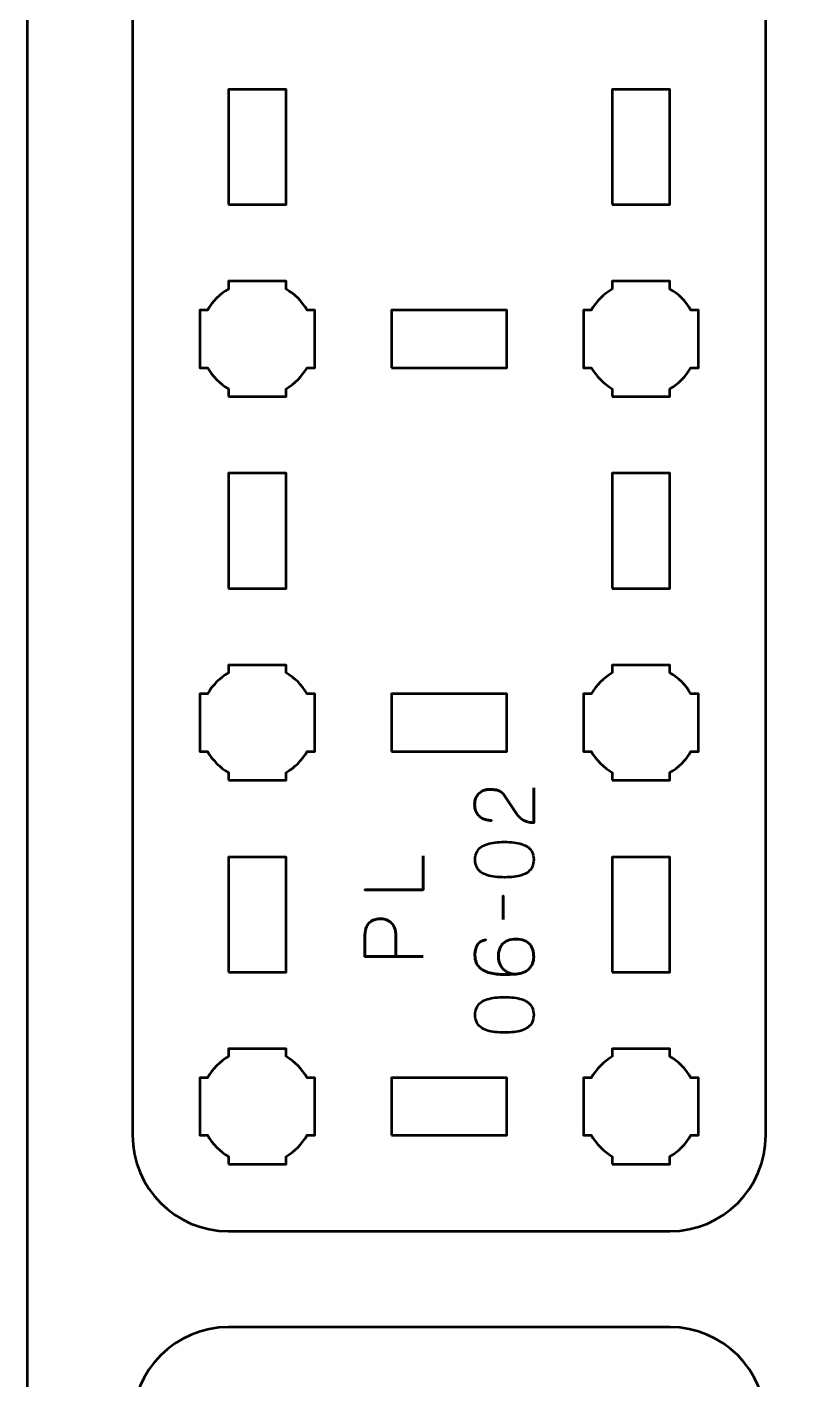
# Model space of a CAD drawing. Header units: centimetres. Extents: x -21 to 0, y -29.7 to 0.
# Drawn here: x -21 to -16.95, y -13.38 to -6.33 of the extents above; entities that cross this region are included whole.
import ezdxf

# ---------------------------------------------------------------- set-up
doc = ezdxf.new("R2010")
doc.units = ezdxf.units.CM
doc.header["$MEASUREMENT"] = 0
doc.layers.add('Layer 1', color=7, linetype='Continuous')

msp = doc.modelspace()

# ---------------------------------------------------------------- linework, layer by layer
at = {"layer": 'Layer 1', "color": 1, "lineweight": 53}
msp.add_open_spline([(-21.00003, -29.19995), (-21.00003, -29.19995), (-21.00003, -2.89992), (-21.00003, -2.89992), (-21.00003, -2.89992), (-21.00003, -2.81709), (-20.93286, -2.74992), (-20.85003, -2.74992), (-20.85003, -2.74992), (-20.7672, -2.74992), (-20.70003, -2.68275), (-20.70003, -2.59992), (-20.70003, -2.59992), (-20.70003, -2.51709), (-20.7672, -2.44992), (-20.85003, -2.44992), (-20.85003, -2.44992), (-20.93286, -2.44992), (-21.00003, -2.38275), (-21.00003, -2.29992), (-21.00003, -2.29992), (-21.00003, -2.21709), (-20.93286, -2.14992), (-20.85003, -2.14992), (-20.85003, -2.14992), (-20.7672, -2.14992), (-20.70003, -2.08275), (-20.70003, -1.99992), (-20.70003, -1.99992), (-20.70003, -1.91709), (-20.7672, -1.84992), (-20.85003, -1.84992), (-20.85003, -1.84992), (-20.93286, -1.84992), (-21.00003, -1.78275), (-21.00003, -1.69992), (-21.00003, -1.69992), (-21.00003, -1.61709), (-20.93286, -1.54992), (-20.85003, -1.54992), (-20.85003, -1.54992), (-20.7672, -1.54992), (-20.70003, -1.48275), (-20.70003, -1.39992), (-20.70003, -1.39992), (-20.70003, -1.31709), (-20.7672, -1.24992), (-20.85003, -1.24992), (-20.85003, -1.24992), (-20.93286, -1.24992), (-21.00003, -1.18275), (-21.00003, -1.09992), (-21.00003, -1.09992), (-21.00003, -1.09992), (-21.00003, -0.49992), (-21.00003, -0.49992), (-21.00003, -0.49992), (-21.00003, -0.22295), (-20.77694, 0.00004), (-20.49994, 0.00004), (-20.49994, 0.00004), (-20.49994, 0.00004), (-0.50008, 0.00004), (-0.50008, 0.00004), (-0.50008, 0.00004), (-0.22294, 0.00004), (0.00002, -0.22295), (0.00002, -0.49992), (0.00002, -0.49992), (0.00002, -0.49992), (0.00002, -29.19995), (0.00002, -29.19995), (0.00002, -29.19995), (0.00002, -29.47695), (-0.22294, -29.70004), (-0.50008, -29.70004), (-0.50008, -29.70004), (-0.50008, -29.70004), (-20.49994, -29.70004), (-20.49994, -29.70004), (-20.49994, -29.70004), (-20.77694, -29.70004), (-21.00003, -29.47695), (-21.00003, -29.19995)], degree=3, knots=[0, 0, 0, 0, 0.047619, 0.047619, 0.047619, 0.047619, 0.0952381, 0.0952381, 0.0952381, 0.0952381, 0.1428571, 0.1428571, 0.1428571, 0.1428571, 0.1904762, 0.1904762, 0.1904762, 0.1904762, 0.2380952, 0.2380952, 0.2380952, 0.2380952, 0.2857143, 0.2857143, 0.2857143, 0.2857143, 0.3333333, 0.3333333, 0.3333333, 0.3333333, 0.3809524, 0.3809524, 0.3809524, 0.3809524, 0.4285714, 0.4285714, 0.4285714, 0.4285714, 0.4761905, 0.4761905, 0.4761905, 0.4761905, 0.5238095, 0.5238095, 0.5238095, 0.5238095, 0.5714286, 0.5714286, 0.5714286, 0.5714286, 0.6190476, 0.6190476, 0.6190476, 0.6190476, 0.6666667, 0.6666667, 0.6666667, 0.6666667, 0.7142857, 0.7142857, 0.7142857, 0.7142857, 0.7619048, 0.7619048, 0.7619048, 0.7619048, 0.8095238, 0.8095238, 0.8095238, 0.8095238, 0.8571429, 0.8571429, 0.8571429, 0.8571429, 0.9047619, 0.9047619, 0.9047619, 0.9047619, 0.952381, 0.952381, 0.952381, 0.952381, 1, 1, 1, 1], dxfattribs=at)
at = {"layer": 'Layer 1', "color": 3, "lineweight": 53}
for points in [[(-17.65, -12.6), (-17.65, -12.6), (-19.95, -12.6), (-19.95, -12.6), (-19.95, -12.6), (-20.22609, -12.6), (-20.45, -12.37609), (-20.45, -12.1), (-20.45, -12.1), (-20.45, -12.1), (-20.45, -1.8), (-20.45, -1.8), (-20.45, -1.8), (-20.45, -1.52391), (-20.22609, -1.3), (-19.95, -1.3), (-19.95, -1.3), (-19.95, -1.3), (-17.65, -1.3), (-17.65, -1.3), (-17.65, -1.3), (-17.37391, -1.3), (-17.15, -1.52391), (-17.15, -1.8), (-17.15, -1.8), (-17.15, -1.8), (-17.15, -12.1), (-17.15, -12.1), (-17.15, -12.1), (-17.15, -12.37609), (-17.37391, -12.6), (-17.65, -12.6)], [(-17.65, -28.4), (-17.65, -28.4), (-19.95, -28.4), (-19.95, -28.4), (-19.95, -28.4), (-20.22609, -28.4), (-20.45, -28.17609), (-20.45, -27.9), (-20.45, -27.9), (-20.45, -27.9), (-20.45, -13.6), (-20.45, -13.6), (-20.45, -13.6), (-20.45, -13.32391), (-20.22609, -13.1), (-19.95, -13.1), (-19.95, -13.1), (-19.95, -13.1), (-17.65, -13.1), (-17.65, -13.1), (-17.65, -13.1), (-17.37391, -13.1), (-17.15, -13.32391), (-17.15, -13.6), (-17.15, -13.6), (-17.15, -13.6), (-17.15, -27.9), (-17.15, -27.9), (-17.15, -27.9), (-17.15, -28.17609), (-17.37391, -28.4), (-17.65, -28.4)]]:
    msp.add_open_spline(points, degree=3, knots=[0, 0, 0, 0, 0.125, 0.125, 0.125, 0.125, 0.25, 0.25, 0.25, 0.25, 0.375, 0.375, 0.375, 0.375, 0.5, 0.5, 0.5, 0.5, 0.625, 0.625, 0.625, 0.625, 0.75, 0.75, 0.75, 0.75, 0.875, 0.875, 0.875, 0.875, 1, 1, 1, 1], dxfattribs=at)
at = {"layer": 'Layer 1', "lineweight": 53}
for points, knots in [([(-19.95, -7.25), (-19.95, -7.25), (-19.95, -6.65), (-19.95, -6.65), (-19.95, -6.65), (-19.95, -6.65), (-19.65, -6.65), (-19.65, -6.65), (-19.65, -6.65), (-19.65, -6.65), (-19.65, -7.25), (-19.65, -7.25), (-19.65, -7.25), (-19.65, -7.25), (-19.95, -7.25), (-19.95, -7.25)], [0, 0, 0, 0, 0.25, 0.25, 0.25, 0.25, 0.5, 0.5, 0.5, 0.5, 0.75, 0.75, 0.75, 0.75, 1, 1, 1, 1]), ([(-17.95, -7.25), (-17.95, -7.25), (-17.95, -6.65), (-17.95, -6.65), (-17.95, -6.65), (-17.95, -6.65), (-17.65, -6.65), (-17.65, -6.65), (-17.65, -6.65), (-17.65, -6.65), (-17.65, -7.25), (-17.65, -7.25), (-17.65, -7.25), (-17.65, -7.25), (-17.95, -7.25), (-17.95, -7.25)], [0, 0, 0, 0, 0.25, 0.25, 0.25, 0.25, 0.5, 0.5, 0.5, 0.5, 0.75, 0.75, 0.75, 0.75, 1, 1, 1, 1]), ([(-19.95, -8.25), (-19.95, -8.25), (-19.95, -8.20985), (-19.95, -8.20985), (-19.95, -8.20985), (-19.99553, -8.1835), (-20.0335, -8.14553), (-20.05985, -8.1), (-20.05985, -8.1), (-20.05985, -8.1), (-20.1, -8.1), (-20.1, -8.1), (-20.1, -8.1), (-20.1, -8.1), (-20.1, -7.95), (-20.1, -7.95), (-20.1, -7.95), (-20.1, -7.95), (-20.1, -7.8), (-20.1, -7.8), (-20.1, -7.8), (-20.1, -7.8), (-20.05985, -7.8), (-20.05985, -7.8), (-20.05985, -7.8), (-20.0335, -7.75447), (-19.99553, -7.7165), (-19.95, -7.69015), (-19.95, -7.69015), (-19.95, -7.69015), (-19.95, -7.65), (-19.95, -7.65), (-19.95, -7.65), (-19.95, -7.65), (-19.8, -7.65), (-19.8, -7.65), (-19.8, -7.65), (-19.8, -7.65), (-19.65, -7.65), (-19.65, -7.65), (-19.65, -7.65), (-19.65, -7.65), (-19.65, -7.69015), (-19.65, -7.69015), (-19.65, -7.69015), (-19.60447, -7.7165), (-19.5665, -7.75447), (-19.54015, -7.8), (-19.54015, -7.8), (-19.54015, -7.8), (-19.5, -7.8), (-19.5, -7.8), (-19.5, -7.8), (-19.5, -7.8), (-19.5, -7.95), (-19.5, -7.95), (-19.5, -7.95), (-19.5, -7.95), (-19.5, -8.1), (-19.5, -8.1), (-19.5, -8.1), (-19.5, -8.1), (-19.54015, -8.1), (-19.54015, -8.1), (-19.54015, -8.1), (-19.5665, -8.14553), (-19.60447, -8.1835), (-19.65, -8.20985), (-19.65, -8.20985), (-19.65, -8.20985), (-19.65, -8.25), (-19.65, -8.25), (-19.65, -8.25), (-19.65, -8.25), (-19.8, -8.25), (-19.8, -8.25), (-19.8, -8.25), (-19.8, -8.25), (-19.95, -8.25), (-19.95, -8.25)], [0, 0, 0, 0, 0.05, 0.05, 0.05, 0.05, 0.1, 0.1, 0.1, 0.1, 0.15, 0.15, 0.15, 0.15, 0.2, 0.2, 0.2, 0.2, 0.25, 0.25, 0.25, 0.25, 0.3, 0.3, 0.3, 0.3, 0.35, 0.35, 0.35, 0.35, 0.4, 0.4, 0.4, 0.4, 0.45, 0.45, 0.45, 0.45, 0.5, 0.5, 0.5, 0.5, 0.55, 0.55, 0.55, 0.55, 0.6, 0.6, 0.6, 0.6, 0.65, 0.65, 0.65, 0.65, 0.7, 0.7, 0.7, 0.7, 0.75, 0.75, 0.75, 0.75, 0.8, 0.8, 0.8, 0.8, 0.85, 0.85, 0.85, 0.85, 0.9, 0.9, 0.9, 0.9, 0.95, 0.95, 0.95, 0.95, 1, 1, 1, 1]), ([(-17.95, -8.25), (-17.95, -8.25), (-17.95, -8.20985), (-17.95, -8.20985), (-17.95, -8.20985), (-17.99553, -8.1835), (-18.0335, -8.14553), (-18.05985, -8.1), (-18.05985, -8.1), (-18.05985, -8.1), (-18.1, -8.1), (-18.1, -8.1), (-18.1, -8.1), (-18.1, -8.1), (-18.1, -7.95), (-18.1, -7.95), (-18.1, -7.95), (-18.1, -7.95), (-18.1, -7.8), (-18.1, -7.8), (-18.1, -7.8), (-18.1, -7.8), (-18.05985, -7.8), (-18.05985, -7.8), (-18.05985, -7.8), (-18.0335, -7.75447), (-17.99553, -7.7165), (-17.95, -7.69015), (-17.95, -7.69015), (-17.95, -7.69015), (-17.95, -7.65), (-17.95, -7.65), (-17.95, -7.65), (-17.95, -7.65), (-17.8, -7.65), (-17.8, -7.65), (-17.8, -7.65), (-17.8, -7.65), (-17.65, -7.65), (-17.65, -7.65), (-17.65, -7.65), (-17.65, -7.65), (-17.65, -7.69015), (-17.65, -7.69015), (-17.65, -7.69015), (-17.60447, -7.7165), (-17.5665, -7.75447), (-17.54015, -7.8), (-17.54015, -7.8), (-17.54015, -7.8), (-17.5, -7.8), (-17.5, -7.8), (-17.5, -7.8), (-17.5, -7.8), (-17.5, -7.95), (-17.5, -7.95), (-17.5, -7.95), (-17.5, -7.95), (-17.5, -8.1), (-17.5, -8.1), (-17.5, -8.1), (-17.5, -8.1), (-17.54015, -8.1), (-17.54015, -8.1), (-17.54015, -8.1), (-17.5665, -8.14553), (-17.60447, -8.1835), (-17.65, -8.20985), (-17.65, -8.20985), (-17.65, -8.20985), (-17.65, -8.25), (-17.65, -8.25), (-17.65, -8.25), (-17.65, -8.25), (-17.8, -8.25), (-17.8, -8.25), (-17.8, -8.25), (-17.8, -8.25), (-17.95, -8.25), (-17.95, -8.25)], [0, 0, 0, 0, 0.05, 0.05, 0.05, 0.05, 0.1, 0.1, 0.1, 0.1, 0.15, 0.15, 0.15, 0.15, 0.2, 0.2, 0.2, 0.2, 0.25, 0.25, 0.25, 0.25, 0.3, 0.3, 0.3, 0.3, 0.35, 0.35, 0.35, 0.35, 0.4, 0.4, 0.4, 0.4, 0.45, 0.45, 0.45, 0.45, 0.5, 0.5, 0.5, 0.5, 0.55, 0.55, 0.55, 0.55, 0.6, 0.6, 0.6, 0.6, 0.65, 0.65, 0.65, 0.65, 0.7, 0.7, 0.7, 0.7, 0.75, 0.75, 0.75, 0.75, 0.8, 0.8, 0.8, 0.8, 0.85, 0.85, 0.85, 0.85, 0.9, 0.9, 0.9, 0.9, 0.95, 0.95, 0.95, 0.95, 1, 1, 1, 1]), ([(-19.1, -8.1), (-19.1, -8.1), (-19.1, -7.8), (-19.1, -7.8), (-19.1, -7.8), (-19.1, -7.8), (-18.5, -7.8), (-18.5, -7.8), (-18.5, -7.8), (-18.5, -7.8), (-18.5, -8.1), (-18.5, -8.1), (-18.5, -8.1), (-18.5, -8.1), (-19.1, -8.1), (-19.1, -8.1)], [0, 0, 0, 0, 0.25, 0.25, 0.25, 0.25, 0.5, 0.5, 0.5, 0.5, 0.75, 0.75, 0.75, 0.75, 1, 1, 1, 1]), ([(-19.95, -9.25), (-19.95, -9.25), (-19.95, -8.65), (-19.95, -8.65), (-19.95, -8.65), (-19.95, -8.65), (-19.65, -8.65), (-19.65, -8.65), (-19.65, -8.65), (-19.65, -8.65), (-19.65, -9.25), (-19.65, -9.25), (-19.65, -9.25), (-19.65, -9.25), (-19.95, -9.25), (-19.95, -9.25)], [0, 0, 0, 0, 0.25, 0.25, 0.25, 0.25, 0.5, 0.5, 0.5, 0.5, 0.75, 0.75, 0.75, 0.75, 1, 1, 1, 1]), ([(-17.95, -9.25), (-17.95, -9.25), (-17.95, -8.65), (-17.95, -8.65), (-17.95, -8.65), (-17.95, -8.65), (-17.65, -8.65), (-17.65, -8.65), (-17.65, -8.65), (-17.65, -8.65), (-17.65, -9.25), (-17.65, -9.25), (-17.65, -9.25), (-17.65, -9.25), (-17.95, -9.25), (-17.95, -9.25)], [0, 0, 0, 0, 0.25, 0.25, 0.25, 0.25, 0.5, 0.5, 0.5, 0.5, 0.75, 0.75, 0.75, 0.75, 1, 1, 1, 1]), ([(-19.95, -10.25), (-19.95, -10.25), (-19.95, -10.20985), (-19.95, -10.20985), (-19.95, -10.20985), (-19.99553, -10.1835), (-20.0335, -10.14553), (-20.05985, -10.1), (-20.05985, -10.1), (-20.05985, -10.1), (-20.1, -10.1), (-20.1, -10.1), (-20.1, -10.1), (-20.1, -10.1), (-20.1, -9.95), (-20.1, -9.95), (-20.1, -9.95), (-20.1, -9.95), (-20.1, -9.8), (-20.1, -9.8), (-20.1, -9.8), (-20.1, -9.8), (-20.05985, -9.8), (-20.05985, -9.8), (-20.05985, -9.8), (-20.0335, -9.75447), (-19.99553, -9.7165), (-19.95, -9.69015), (-19.95, -9.69015), (-19.95, -9.69015), (-19.95, -9.65), (-19.95, -9.65), (-19.95, -9.65), (-19.95, -9.65), (-19.8, -9.65), (-19.8, -9.65), (-19.8, -9.65), (-19.8, -9.65), (-19.65, -9.65), (-19.65, -9.65), (-19.65, -9.65), (-19.65, -9.65), (-19.65, -9.69015), (-19.65, -9.69015), (-19.65, -9.69015), (-19.60447, -9.7165), (-19.5665, -9.75447), (-19.54015, -9.8), (-19.54015, -9.8), (-19.54015, -9.8), (-19.5, -9.8), (-19.5, -9.8), (-19.5, -9.8), (-19.5, -9.8), (-19.5, -9.95), (-19.5, -9.95), (-19.5, -9.95), (-19.5, -9.95), (-19.5, -10.1), (-19.5, -10.1), (-19.5, -10.1), (-19.5, -10.1), (-19.54015, -10.1), (-19.54015, -10.1), (-19.54015, -10.1), (-19.5665, -10.14553), (-19.60447, -10.1835), (-19.65, -10.20985), (-19.65, -10.20985), (-19.65, -10.20985), (-19.65, -10.25), (-19.65, -10.25), (-19.65, -10.25), (-19.65, -10.25), (-19.8, -10.25), (-19.8, -10.25), (-19.8, -10.25), (-19.8, -10.25), (-19.95, -10.25), (-19.95, -10.25)], [0, 0, 0, 0, 0.05, 0.05, 0.05, 0.05, 0.1, 0.1, 0.1, 0.1, 0.15, 0.15, 0.15, 0.15, 0.2, 0.2, 0.2, 0.2, 0.25, 0.25, 0.25, 0.25, 0.3, 0.3, 0.3, 0.3, 0.35, 0.35, 0.35, 0.35, 0.4, 0.4, 0.4, 0.4, 0.45, 0.45, 0.45, 0.45, 0.5, 0.5, 0.5, 0.5, 0.55, 0.55, 0.55, 0.55, 0.6, 0.6, 0.6, 0.6, 0.65, 0.65, 0.65, 0.65, 0.7, 0.7, 0.7, 0.7, 0.75, 0.75, 0.75, 0.75, 0.8, 0.8, 0.8, 0.8, 0.85, 0.85, 0.85, 0.85, 0.9, 0.9, 0.9, 0.9, 0.95, 0.95, 0.95, 0.95, 1, 1, 1, 1]), ([(-17.95, -10.25), (-17.95, -10.25), (-17.95, -10.20985), (-17.95, -10.20985), (-17.95, -10.20985), (-17.99553, -10.1835), (-18.0335, -10.14553), (-18.05985, -10.1), (-18.05985, -10.1), (-18.05985, -10.1), (-18.1, -10.1), (-18.1, -10.1), (-18.1, -10.1), (-18.1, -10.1), (-18.1, -9.95), (-18.1, -9.95), (-18.1, -9.95), (-18.1, -9.95), (-18.1, -9.8), (-18.1, -9.8), (-18.1, -9.8), (-18.1, -9.8), (-18.05985, -9.8), (-18.05985, -9.8), (-18.05985, -9.8), (-18.0335, -9.75447), (-17.99553, -9.7165), (-17.95, -9.69015), (-17.95, -9.69015), (-17.95, -9.69015), (-17.95, -9.65), (-17.95, -9.65), (-17.95, -9.65), (-17.95, -9.65), (-17.8, -9.65), (-17.8, -9.65), (-17.8, -9.65), (-17.8, -9.65), (-17.65, -9.65), (-17.65, -9.65), (-17.65, -9.65), (-17.65, -9.65), (-17.65, -9.69015), (-17.65, -9.69015), (-17.65, -9.69015), (-17.60447, -9.7165), (-17.5665, -9.75447), (-17.54015, -9.8), (-17.54015, -9.8), (-17.54015, -9.8), (-17.5, -9.8), (-17.5, -9.8), (-17.5, -9.8), (-17.5, -9.8), (-17.5, -9.95), (-17.5, -9.95), (-17.5, -9.95), (-17.5, -9.95), (-17.5, -10.1), (-17.5, -10.1), (-17.5, -10.1), (-17.5, -10.1), (-17.54015, -10.1), (-17.54015, -10.1), (-17.54015, -10.1), (-17.5665, -10.14553), (-17.60447, -10.1835), (-17.65, -10.20985), (-17.65, -10.20985), (-17.65, -10.20985), (-17.65, -10.25), (-17.65, -10.25), (-17.65, -10.25), (-17.65, -10.25), (-17.8, -10.25), (-17.8, -10.25), (-17.8, -10.25), (-17.8, -10.25), (-17.95, -10.25), (-17.95, -10.25)], [0, 0, 0, 0, 0.05, 0.05, 0.05, 0.05, 0.1, 0.1, 0.1, 0.1, 0.15, 0.15, 0.15, 0.15, 0.2, 0.2, 0.2, 0.2, 0.25, 0.25, 0.25, 0.25, 0.3, 0.3, 0.3, 0.3, 0.35, 0.35, 0.35, 0.35, 0.4, 0.4, 0.4, 0.4, 0.45, 0.45, 0.45, 0.45, 0.5, 0.5, 0.5, 0.5, 0.55, 0.55, 0.55, 0.55, 0.6, 0.6, 0.6, 0.6, 0.65, 0.65, 0.65, 0.65, 0.7, 0.7, 0.7, 0.7, 0.75, 0.75, 0.75, 0.75, 0.8, 0.8, 0.8, 0.8, 0.85, 0.85, 0.85, 0.85, 0.9, 0.9, 0.9, 0.9, 0.95, 0.95, 0.95, 0.95, 1, 1, 1, 1]), ([(-19.1, -10.1), (-19.1, -10.1), (-19.1, -9.8), (-19.1, -9.8), (-19.1, -9.8), (-19.1, -9.8), (-18.5, -9.8), (-18.5, -9.8), (-18.5, -9.8), (-18.5, -9.8), (-18.5, -10.1), (-18.5, -10.1), (-18.5, -10.1), (-18.5, -10.1), (-19.1, -10.1), (-19.1, -10.1)], [0, 0, 0, 0, 0.25, 0.25, 0.25, 0.25, 0.5, 0.5, 0.5, 0.5, 0.75, 0.75, 0.75, 0.75, 1, 1, 1, 1]), ([(-19.95, -11.25), (-19.95, -11.25), (-19.95, -10.65), (-19.95, -10.65), (-19.95, -10.65), (-19.95, -10.65), (-19.65, -10.65), (-19.65, -10.65), (-19.65, -10.65), (-19.65, -10.65), (-19.65, -11.25), (-19.65, -11.25), (-19.65, -11.25), (-19.65, -11.25), (-19.95, -11.25), (-19.95, -11.25)], [0, 0, 0, 0, 0.25, 0.25, 0.25, 0.25, 0.5, 0.5, 0.5, 0.5, 0.75, 0.75, 0.75, 0.75, 1, 1, 1, 1]), ([(-17.95, -11.25), (-17.95, -11.25), (-17.95, -10.65), (-17.95, -10.65), (-17.95, -10.65), (-17.95, -10.65), (-17.65, -10.65), (-17.65, -10.65), (-17.65, -10.65), (-17.65, -10.65), (-17.65, -11.25), (-17.65, -11.25), (-17.65, -11.25), (-17.65, -11.25), (-17.95, -11.25), (-17.95, -11.25)], [0, 0, 0, 0, 0.25, 0.25, 0.25, 0.25, 0.5, 0.5, 0.5, 0.5, 0.75, 0.75, 0.75, 0.75, 1, 1, 1, 1]), ([(-19.95, -12.25), (-19.95, -12.25), (-19.95, -12.20985), (-19.95, -12.20985), (-19.95, -12.20985), (-19.99553, -12.1835), (-20.0335, -12.14553), (-20.05985, -12.1), (-20.05985, -12.1), (-20.05985, -12.1), (-20.1, -12.1), (-20.1, -12.1), (-20.1, -12.1), (-20.1, -12.1), (-20.1, -11.95), (-20.1, -11.95), (-20.1, -11.95), (-20.1, -11.95), (-20.1, -11.8), (-20.1, -11.8), (-20.1, -11.8), (-20.1, -11.8), (-20.05985, -11.8), (-20.05985, -11.8), (-20.05985, -11.8), (-20.0335, -11.75447), (-19.99553, -11.7165), (-19.95, -11.69015), (-19.95, -11.69015), (-19.95, -11.69015), (-19.95, -11.65), (-19.95, -11.65), (-19.95, -11.65), (-19.95, -11.65), (-19.8, -11.65), (-19.8, -11.65), (-19.8, -11.65), (-19.8, -11.65), (-19.65, -11.65), (-19.65, -11.65), (-19.65, -11.65), (-19.65, -11.65), (-19.65, -11.69015), (-19.65, -11.69015), (-19.65, -11.69015), (-19.60447, -11.7165), (-19.5665, -11.75447), (-19.54015, -11.8), (-19.54015, -11.8), (-19.54015, -11.8), (-19.5, -11.8), (-19.5, -11.8), (-19.5, -11.8), (-19.5, -11.8), (-19.5, -11.95), (-19.5, -11.95), (-19.5, -11.95), (-19.5, -11.95), (-19.5, -12.1), (-19.5, -12.1), (-19.5, -12.1), (-19.5, -12.1), (-19.54015, -12.1), (-19.54015, -12.1), (-19.54015, -12.1), (-19.5665, -12.14553), (-19.60447, -12.1835), (-19.65, -12.20985), (-19.65, -12.20985), (-19.65, -12.20985), (-19.65, -12.25), (-19.65, -12.25), (-19.65, -12.25), (-19.65, -12.25), (-19.8, -12.25), (-19.8, -12.25), (-19.8, -12.25), (-19.8, -12.25), (-19.95, -12.25), (-19.95, -12.25)], [0, 0, 0, 0, 0.05, 0.05, 0.05, 0.05, 0.1, 0.1, 0.1, 0.1, 0.15, 0.15, 0.15, 0.15, 0.2, 0.2, 0.2, 0.2, 0.25, 0.25, 0.25, 0.25, 0.3, 0.3, 0.3, 0.3, 0.35, 0.35, 0.35, 0.35, 0.4, 0.4, 0.4, 0.4, 0.45, 0.45, 0.45, 0.45, 0.5, 0.5, 0.5, 0.5, 0.55, 0.55, 0.55, 0.55, 0.6, 0.6, 0.6, 0.6, 0.65, 0.65, 0.65, 0.65, 0.7, 0.7, 0.7, 0.7, 0.75, 0.75, 0.75, 0.75, 0.8, 0.8, 0.8, 0.8, 0.85, 0.85, 0.85, 0.85, 0.9, 0.9, 0.9, 0.9, 0.95, 0.95, 0.95, 0.95, 1, 1, 1, 1]), ([(-17.95, -12.25), (-17.95, -12.25), (-17.95, -12.20985), (-17.95, -12.20985), (-17.95, -12.20985), (-17.99553, -12.1835), (-18.0335, -12.14553), (-18.05985, -12.1), (-18.05985, -12.1), (-18.05985, -12.1), (-18.1, -12.1), (-18.1, -12.1), (-18.1, -12.1), (-18.1, -12.1), (-18.1, -11.95), (-18.1, -11.95), (-18.1, -11.95), (-18.1, -11.95), (-18.1, -11.8), (-18.1, -11.8), (-18.1, -11.8), (-18.1, -11.8), (-18.05985, -11.8), (-18.05985, -11.8), (-18.05985, -11.8), (-18.0335, -11.75447), (-17.99553, -11.7165), (-17.95, -11.69015), (-17.95, -11.69015), (-17.95, -11.69015), (-17.95, -11.65), (-17.95, -11.65), (-17.95, -11.65), (-17.95, -11.65), (-17.8, -11.65), (-17.8, -11.65), (-17.8, -11.65), (-17.8, -11.65), (-17.65, -11.65), (-17.65, -11.65), (-17.65, -11.65), (-17.65, -11.65), (-17.65, -11.69015), (-17.65, -11.69015), (-17.65, -11.69015), (-17.60447, -11.7165), (-17.5665, -11.75447), (-17.54015, -11.8), (-17.54015, -11.8), (-17.54015, -11.8), (-17.5, -11.8), (-17.5, -11.8), (-17.5, -11.8), (-17.5, -11.8), (-17.5, -11.95), (-17.5, -11.95), (-17.5, -11.95), (-17.5, -11.95), (-17.5, -12.1), (-17.5, -12.1), (-17.5, -12.1), (-17.5, -12.1), (-17.54015, -12.1), (-17.54015, -12.1), (-17.54015, -12.1), (-17.5665, -12.14553), (-17.60447, -12.1835), (-17.65, -12.20985), (-17.65, -12.20985), (-17.65, -12.20985), (-17.65, -12.25), (-17.65, -12.25), (-17.65, -12.25), (-17.65, -12.25), (-17.8, -12.25), (-17.8, -12.25), (-17.8, -12.25), (-17.8, -12.25), (-17.95, -12.25), (-17.95, -12.25)], [0, 0, 0, 0, 0.05, 0.05, 0.05, 0.05, 0.1, 0.1, 0.1, 0.1, 0.15, 0.15, 0.15, 0.15, 0.2, 0.2, 0.2, 0.2, 0.25, 0.25, 0.25, 0.25, 0.3, 0.3, 0.3, 0.3, 0.35, 0.35, 0.35, 0.35, 0.4, 0.4, 0.4, 0.4, 0.45, 0.45, 0.45, 0.45, 0.5, 0.5, 0.5, 0.5, 0.55, 0.55, 0.55, 0.55, 0.6, 0.6, 0.6, 0.6, 0.65, 0.65, 0.65, 0.65, 0.7, 0.7, 0.7, 0.7, 0.75, 0.75, 0.75, 0.75, 0.8, 0.8, 0.8, 0.8, 0.85, 0.85, 0.85, 0.85, 0.9, 0.9, 0.9, 0.9, 0.95, 0.95, 0.95, 0.95, 1, 1, 1, 1]), ([(-19.1, -12.1), (-19.1, -12.1), (-19.1, -11.8), (-19.1, -11.8), (-19.1, -11.8), (-19.1, -11.8), (-18.5, -11.8), (-18.5, -11.8), (-18.5, -11.8), (-18.5, -11.8), (-18.5, -12.1), (-18.5, -12.1), (-18.5, -12.1), (-18.5, -12.1), (-19.1, -12.1), (-19.1, -12.1)], [0, 0, 0, 0, 0.25, 0.25, 0.25, 0.25, 0.5, 0.5, 0.5, 0.5, 0.75, 0.75, 0.75, 0.75, 1, 1, 1, 1])]:
    msp.add_open_spline(points, degree=3, knots=knots, dxfattribs=at)
at = {"layer": 'Layer 1', "color": 5, "lineweight": 53}
for points, knots in [([(-18.35977, -10.2894), (-18.35977, -10.2894), (-18.35977, -10.47101), (-18.35977, -10.47101), (-18.35977, -10.47101), (-18.37205, -10.47066), (-18.38291, -10.46911), (-18.39223, -10.46649), (-18.39223, -10.46649), (-18.40154, -10.46381), (-18.40972, -10.46022), (-18.41678, -10.45577), (-18.41678, -10.45577), (-18.42383, -10.45125), (-18.43011, -10.4461), (-18.43562, -10.44025), (-18.43562, -10.44025), (-18.44119, -10.43439), (-18.44627, -10.42811), (-18.45107, -10.42134), (-18.45107, -10.42134), (-18.4558, -10.41457), (-18.46052, -10.40758), (-18.46518, -10.40031), (-18.46518, -10.40031), (-18.46518, -10.40031), (-18.51344, -10.32792), (-18.51344, -10.32792), (-18.51344, -10.32792), (-18.51866, -10.32052), (-18.5243, -10.31473), (-18.53051, -10.31064), (-18.53051, -10.31064), (-18.53665, -10.30648), (-18.54314, -10.30358), (-18.54992, -10.30182), (-18.54992, -10.30182), (-18.55676, -10.30013), (-18.56367, -10.29907), (-18.5708, -10.29872), (-18.5708, -10.29872), (-18.57793, -10.29836), (-18.58505, -10.29822), (-18.59218, -10.29829), (-18.59218, -10.29829), (-18.59803, -10.29829), (-18.60431, -10.29907), (-18.61109, -10.30062), (-18.61109, -10.30062), (-18.61779, -10.30224), (-18.62449, -10.30478), (-18.63112, -10.30838), (-18.63112, -10.30838), (-18.63776, -10.31198), (-18.64382, -10.31678), (-18.64933, -10.32277), (-18.64933, -10.32277), (-18.65476, -10.32877), (-18.65913, -10.33618), (-18.66245, -10.345), (-18.66245, -10.345), (-18.66577, -10.35382), (-18.66746, -10.36419), (-18.66753, -10.37618), (-18.66753, -10.37618), (-18.66746, -10.38825), (-18.66577, -10.3989), (-18.66252, -10.40808), (-18.66252, -10.40808), (-18.65928, -10.41725), (-18.65476, -10.42508), (-18.64905, -10.43157), (-18.64905, -10.43157), (-18.64333, -10.43806), (-18.6367, -10.44328), (-18.62929, -10.44737), (-18.62929, -10.44737), (-18.62188, -10.45147), (-18.61398, -10.45443), (-18.60565, -10.45633), (-18.60565, -10.45633), (-18.59733, -10.45824), (-18.58886, -10.45916), (-18.58032, -10.45916), (-18.58032, -10.45916), (-18.58886, -10.45916), (-18.59733, -10.45824), (-18.60565, -10.45633), (-18.60565, -10.45633), (-18.61398, -10.45443), (-18.62188, -10.45147), (-18.62929, -10.44737), (-18.62929, -10.44737), (-18.6367, -10.44328), (-18.64333, -10.43806), (-18.64905, -10.43157), (-18.64905, -10.43157), (-18.65476, -10.42508), (-18.65928, -10.41725), (-18.66252, -10.40808), (-18.66252, -10.40808), (-18.66577, -10.3989), (-18.66746, -10.38825), (-18.66753, -10.37618), (-18.66753, -10.37618), (-18.66746, -10.36419), (-18.66577, -10.35382), (-18.66245, -10.345), (-18.66245, -10.345), (-18.65913, -10.33618), (-18.65476, -10.32877), (-18.64933, -10.32277), (-18.64933, -10.32277), (-18.64382, -10.31678), (-18.63776, -10.31198), (-18.63112, -10.30838), (-18.63112, -10.30838), (-18.62449, -10.30478), (-18.61779, -10.30224), (-18.61109, -10.30062), (-18.61109, -10.30062), (-18.60431, -10.29907), (-18.59803, -10.29829), (-18.59218, -10.29829), (-18.59218, -10.29829), (-18.58505, -10.29822), (-18.57793, -10.29836), (-18.5708, -10.29872), (-18.5708, -10.29872), (-18.56367, -10.29907), (-18.55676, -10.30013), (-18.54992, -10.30182), (-18.54992, -10.30182), (-18.54314, -10.30358), (-18.53665, -10.30648), (-18.53051, -10.31064), (-18.53051, -10.31064), (-18.5243, -10.31473), (-18.51866, -10.32052), (-18.51344, -10.32792), (-18.51344, -10.32792), (-18.51344, -10.32792), (-18.46518, -10.40031), (-18.46518, -10.40031), (-18.46518, -10.40031), (-18.46052, -10.40758), (-18.4558, -10.41457), (-18.45107, -10.42134), (-18.45107, -10.42134), (-18.44627, -10.42811), (-18.44119, -10.43439), (-18.43562, -10.44025), (-18.43562, -10.44025), (-18.43011, -10.4461), (-18.42383, -10.45125), (-18.41678, -10.45577), (-18.41678, -10.45577), (-18.40972, -10.46022), (-18.40154, -10.46381), (-18.39223, -10.46649), (-18.39223, -10.46649), (-18.38291, -10.46911), (-18.37205, -10.47066), (-18.35977, -10.47101), (-18.35977, -10.47101), (-18.35977, -10.47101), (-18.35977, -10.2894), (-18.35977, -10.2894)], [0, 0, 0, 0, 0.0238095, 0.0238095, 0.0238095, 0.0238095, 0.047619, 0.047619, 0.047619, 0.047619, 0.0714286, 0.0714286, 0.0714286, 0.0714286, 0.0952381, 0.0952381, 0.0952381, 0.0952381, 0.1190476, 0.1190476, 0.1190476, 0.1190476, 0.1428571, 0.1428571, 0.1428571, 0.1428571, 0.1666667, 0.1666667, 0.1666667, 0.1666667, 0.1904762, 0.1904762, 0.1904762, 0.1904762, 0.2142857, 0.2142857, 0.2142857, 0.2142857, 0.2380952, 0.2380952, 0.2380952, 0.2380952, 0.2619048, 0.2619048, 0.2619048, 0.2619048, 0.2857143, 0.2857143, 0.2857143, 0.2857143, 0.3095238, 0.3095238, 0.3095238, 0.3095238, 0.3333333, 0.3333333, 0.3333333, 0.3333333, 0.3571429, 0.3571429, 0.3571429, 0.3571429, 0.3809524, 0.3809524, 0.3809524, 0.3809524, 0.4047619, 0.4047619, 0.4047619, 0.4047619, 0.4285714, 0.4285714, 0.4285714, 0.4285714, 0.452381, 0.452381, 0.452381, 0.452381, 0.4761905, 0.4761905, 0.4761905, 0.4761905, 0.5, 0.5, 0.5, 0.5, 0.5238095, 0.5238095, 0.5238095, 0.5238095, 0.547619, 0.547619, 0.547619, 0.547619, 0.5714286, 0.5714286, 0.5714286, 0.5714286, 0.5952381, 0.5952381, 0.5952381, 0.5952381, 0.6190476, 0.6190476, 0.6190476, 0.6190476, 0.6428571, 0.6428571, 0.6428571, 0.6428571, 0.6666667, 0.6666667, 0.6666667, 0.6666667, 0.6904762, 0.6904762, 0.6904762, 0.6904762, 0.7142857, 0.7142857, 0.7142857, 0.7142857, 0.7380952, 0.7380952, 0.7380952, 0.7380952, 0.7619048, 0.7619048, 0.7619048, 0.7619048, 0.7857143, 0.7857143, 0.7857143, 0.7857143, 0.8095238, 0.8095238, 0.8095238, 0.8095238, 0.8333333, 0.8333333, 0.8333333, 0.8333333, 0.8571429, 0.8571429, 0.8571429, 0.8571429, 0.8809524, 0.8809524, 0.8809524, 0.8809524, 0.9047619, 0.9047619, 0.9047619, 0.9047619, 0.9285714, 0.9285714, 0.9285714, 0.9285714, 0.952381, 0.952381, 0.952381, 0.952381, 0.9761905, 0.9761905, 0.9761905, 0.9761905, 1, 1, 1, 1]), ([(-18.35977, -10.66362), (-18.35984, -10.64881), (-18.36245, -10.63604), (-18.36753, -10.62538), (-18.36753, -10.62538), (-18.37261, -10.6148), (-18.37988, -10.60598), (-18.38912, -10.59893), (-18.38912, -10.59893), (-18.39843, -10.59194), (-18.40944, -10.58644), (-18.42214, -10.58235), (-18.42214, -10.58235), (-18.43484, -10.57832), (-18.44874, -10.57543), (-18.46398, -10.57381), (-18.46398, -10.57381), (-18.47922, -10.57211), (-18.49524, -10.57127), (-18.51217, -10.57134), (-18.51217, -10.57134), (-18.52903, -10.57127), (-18.54505, -10.57211), (-18.56022, -10.57381), (-18.56022, -10.57381), (-18.57539, -10.57543), (-18.58936, -10.57832), (-18.60206, -10.58235), (-18.60206, -10.58235), (-18.61469, -10.58644), (-18.62569, -10.59194), (-18.63508, -10.59893), (-18.63508, -10.59893), (-18.64439, -10.60598), (-18.65166, -10.6148), (-18.65674, -10.62538), (-18.65674, -10.62538), (-18.66189, -10.63604), (-18.6645, -10.64881), (-18.66457, -10.66362), (-18.66457, -10.66362), (-18.6645, -10.67844), (-18.66189, -10.69121), (-18.65674, -10.70187), (-18.65674, -10.70187), (-18.65166, -10.71245), (-18.64439, -10.72127), (-18.63508, -10.72832), (-18.63508, -10.72832), (-18.62569, -10.73531), (-18.61469, -10.74081), (-18.60206, -10.7449), (-18.60206, -10.7449), (-18.58936, -10.74893), (-18.57539, -10.75182), (-18.56022, -10.75344), (-18.56022, -10.75344), (-18.54505, -10.75513), (-18.52903, -10.75598), (-18.51217, -10.75591), (-18.51217, -10.75591), (-18.49524, -10.75598), (-18.47922, -10.75513), (-18.46398, -10.75344), (-18.46398, -10.75344), (-18.44874, -10.75182), (-18.43484, -10.74893), (-18.42214, -10.7449), (-18.42214, -10.7449), (-18.40944, -10.74081), (-18.39843, -10.73531), (-18.38912, -10.72832), (-18.38912, -10.72832), (-18.37988, -10.72127), (-18.37261, -10.71245), (-18.36753, -10.70187), (-18.36753, -10.70187), (-18.36245, -10.69121), (-18.35984, -10.67844), (-18.35977, -10.66362)], [0, 0, 0, 0, 0.05, 0.05, 0.05, 0.05, 0.1, 0.1, 0.1, 0.1, 0.15, 0.15, 0.15, 0.15, 0.2, 0.2, 0.2, 0.2, 0.25, 0.25, 0.25, 0.25, 0.3, 0.3, 0.3, 0.3, 0.35, 0.35, 0.35, 0.35, 0.4, 0.4, 0.4, 0.4, 0.45, 0.45, 0.45, 0.45, 0.5, 0.5, 0.5, 0.5, 0.55, 0.55, 0.55, 0.55, 0.6, 0.6, 0.6, 0.6, 0.65, 0.65, 0.65, 0.65, 0.7, 0.7, 0.7, 0.7, 0.75, 0.75, 0.75, 0.75, 0.8, 0.8, 0.8, 0.8, 0.85, 0.85, 0.85, 0.85, 0.9, 0.9, 0.9, 0.9, 0.95, 0.95, 0.95, 0.95, 1, 1, 1, 1]), ([(-18.35977, -10.66362), (-18.35984, -10.64881), (-18.36245, -10.63604), (-18.36753, -10.62538), (-18.36753, -10.62538), (-18.37261, -10.6148), (-18.37988, -10.60598), (-18.38912, -10.59893), (-18.38912, -10.59893), (-18.39843, -10.59194), (-18.40944, -10.58644), (-18.42214, -10.58235), (-18.42214, -10.58235), (-18.43484, -10.57832), (-18.44874, -10.57543), (-18.46398, -10.57381), (-18.46398, -10.57381), (-18.47922, -10.57211), (-18.49524, -10.57127), (-18.51217, -10.57134), (-18.51217, -10.57134), (-18.52903, -10.57127), (-18.54505, -10.57211), (-18.56022, -10.57381), (-18.56022, -10.57381), (-18.57539, -10.57543), (-18.58936, -10.57832), (-18.60206, -10.58235), (-18.60206, -10.58235), (-18.61469, -10.58644), (-18.62569, -10.59194), (-18.63508, -10.59893), (-18.63508, -10.59893), (-18.64439, -10.60598), (-18.65166, -10.6148), (-18.65674, -10.62538), (-18.65674, -10.62538), (-18.66189, -10.63604), (-18.6645, -10.64881), (-18.66457, -10.66362), (-18.66457, -10.66362), (-18.6645, -10.67844), (-18.66189, -10.69121), (-18.65674, -10.70187), (-18.65674, -10.70187), (-18.65166, -10.71245), (-18.64439, -10.72127), (-18.63508, -10.72832), (-18.63508, -10.72832), (-18.62569, -10.73531), (-18.61469, -10.74081), (-18.60206, -10.7449), (-18.60206, -10.7449), (-18.58936, -10.74893), (-18.57539, -10.75182), (-18.56022, -10.75344), (-18.56022, -10.75344), (-18.54505, -10.75513), (-18.52903, -10.75598), (-18.51217, -10.75591), (-18.51217, -10.75591), (-18.49524, -10.75598), (-18.47922, -10.75513), (-18.46398, -10.75344), (-18.46398, -10.75344), (-18.44874, -10.75182), (-18.43484, -10.74893), (-18.42214, -10.7449), (-18.42214, -10.7449), (-18.40944, -10.74081), (-18.39843, -10.73531), (-18.38912, -10.72832), (-18.38912, -10.72832), (-18.37988, -10.72127), (-18.37261, -10.71245), (-18.36753, -10.70187), (-18.36753, -10.70187), (-18.36245, -10.69121), (-18.35984, -10.67844), (-18.35977, -10.66362)], [0, 0, 0, 0, 0.05, 0.05, 0.05, 0.05, 0.1, 0.1, 0.1, 0.1, 0.15, 0.15, 0.15, 0.15, 0.2, 0.2, 0.2, 0.2, 0.25, 0.25, 0.25, 0.25, 0.3, 0.3, 0.3, 0.3, 0.35, 0.35, 0.35, 0.35, 0.4, 0.4, 0.4, 0.4, 0.45, 0.45, 0.45, 0.45, 0.5, 0.5, 0.5, 0.5, 0.55, 0.55, 0.55, 0.55, 0.6, 0.6, 0.6, 0.6, 0.65, 0.65, 0.65, 0.65, 0.7, 0.7, 0.7, 0.7, 0.75, 0.75, 0.75, 0.75, 0.8, 0.8, 0.8, 0.8, 0.85, 0.85, 0.85, 0.85, 0.9, 0.9, 0.9, 0.9, 0.95, 0.95, 0.95, 0.95, 1, 1, 1, 1]), ([(-18.93508, -10.64309), (-18.93508, -10.64309), (-18.93508, -10.82131), (-18.93508, -10.82131), (-18.93508, -10.82131), (-18.93508, -10.82131), (-19.2403, -10.82131), (-19.2403, -10.82131), (-19.2403, -10.82131), (-19.2403, -10.82131), (-18.93508, -10.82131), (-18.93508, -10.82131), (-18.93508, -10.82131), (-18.93508, -10.82131), (-18.93508, -10.64309), (-18.93508, -10.64309)], [0, 0, 0, 0, 0.25, 0.25, 0.25, 0.25, 0.5, 0.5, 0.5, 0.5, 0.75, 0.75, 0.75, 0.75, 1, 1, 1, 1]), ([(-18.51937, -10.97604), (-18.51937, -10.97604), (-18.51937, -10.85285), (-18.51937, -10.85285), (-18.51937, -10.85285), (-18.51937, -10.85285), (-18.51937, -10.97604), (-18.51937, -10.97604)], [0, 0, 0, 0, 0.5, 0.5, 0.5, 0.5, 1, 1, 1, 1]), ([(-18.93508, -11.16759), (-18.93508, -11.16759), (-19.2403, -11.16759), (-19.2403, -11.16759), (-19.2403, -11.16759), (-19.2403, -11.16759), (-19.2403, -11.07022), (-19.2403, -11.07022), (-19.2403, -11.07022), (-19.24023, -11.05075), (-19.23804, -11.03474), (-19.23381, -11.02211), (-19.23381, -11.02211), (-19.22965, -11.00955), (-19.22386, -10.99967), (-19.21652, -10.99254), (-19.21652, -10.99254), (-19.20926, -10.98542), (-19.20093, -10.98034), (-19.19155, -10.97723), (-19.19155, -10.97723), (-19.18216, -10.9742), (-19.17236, -10.97244), (-19.16198, -10.97201), (-19.16198, -10.97201), (-19.15161, -10.97152), (-19.14145, -10.97272), (-19.13158, -10.97554), (-19.13158, -10.97554), (-19.1217, -10.97843), (-19.11274, -10.9833), (-19.10469, -10.99029), (-19.10469, -10.99029), (-19.09665, -10.9972), (-19.09023, -11.00658), (-19.0855, -11.01837), (-19.0855, -11.01837), (-19.08071, -11.03015), (-19.07831, -11.04475), (-19.07817, -11.06218), (-19.07817, -11.06218), (-19.07817, -11.06218), (-19.07817, -11.16759), (-19.07817, -11.16759), (-19.07817, -11.16759), (-19.07817, -11.16759), (-19.07817, -11.06218), (-19.07817, -11.06218), (-19.07817, -11.06218), (-19.07831, -11.04511), (-19.08071, -11.03064), (-19.0855, -11.01893), (-19.0855, -11.01893), (-19.09023, -11.00715), (-19.09665, -10.99776), (-19.10469, -10.99071), (-19.10469, -10.99071), (-19.11274, -10.98372), (-19.1217, -10.97871), (-19.13158, -10.97575), (-19.13158, -10.97575), (-19.14145, -10.97279), (-19.15161, -10.97152), (-19.16198, -10.97201), (-19.16198, -10.97201), (-19.17236, -10.97244), (-19.18216, -10.9742), (-19.19155, -10.97737), (-19.19155, -10.97737), (-19.20093, -10.98048), (-19.20926, -10.9857), (-19.21652, -10.99283), (-19.21652, -10.99283), (-19.22386, -11.00002), (-19.22965, -11.0099), (-19.23381, -11.02246), (-19.23381, -11.02246), (-19.23804, -11.03509), (-19.24023, -11.05096), (-19.2403, -11.07022), (-19.2403, -11.07022), (-19.2403, -11.07022), (-19.2403, -11.16759), (-19.2403, -11.16759), (-19.2403, -11.16759), (-19.2403, -11.16759), (-18.93508, -11.16759), (-18.93508, -11.16759)], [0, 0, 0, 0, 0.0454545, 0.0454545, 0.0454545, 0.0454545, 0.0909091, 0.0909091, 0.0909091, 0.0909091, 0.1363636, 0.1363636, 0.1363636, 0.1363636, 0.1818182, 0.1818182, 0.1818182, 0.1818182, 0.2272727, 0.2272727, 0.2272727, 0.2272727, 0.2727273, 0.2727273, 0.2727273, 0.2727273, 0.3181818, 0.3181818, 0.3181818, 0.3181818, 0.3636364, 0.3636364, 0.3636364, 0.3636364, 0.4090909, 0.4090909, 0.4090909, 0.4090909, 0.4545455, 0.4545455, 0.4545455, 0.4545455, 0.5, 0.5, 0.5, 0.5, 0.5454545, 0.5454545, 0.5454545, 0.5454545, 0.5909091, 0.5909091, 0.5909091, 0.5909091, 0.6363636, 0.6363636, 0.6363636, 0.6363636, 0.6818182, 0.6818182, 0.6818182, 0.6818182, 0.7272727, 0.7272727, 0.7272727, 0.7272727, 0.7727273, 0.7727273, 0.7727273, 0.7727273, 0.8181818, 0.8181818, 0.8181818, 0.8181818, 0.8636364, 0.8636364, 0.8636364, 0.8636364, 0.9090909, 0.9090909, 0.9090909, 0.9090909, 0.9545455, 0.9545455, 0.9545455, 0.9545455, 1, 1, 1, 1]), ([(-18.45163, -11.26009), (-18.46546, -11.26002), (-18.47795, -11.25777), (-18.48917, -11.25325), (-18.48917, -11.25325), (-18.50046, -11.24881), (-18.51012, -11.24253), (-18.51817, -11.23441), (-18.51817, -11.23441), (-18.52628, -11.22637), (-18.53249, -11.21684), (-18.53686, -11.20598), (-18.53686, -11.20598), (-18.54124, -11.19511), (-18.54342, -11.18319), (-18.5435, -11.17035), (-18.5435, -11.17035), (-18.54357, -11.15744), (-18.54194, -11.14537), (-18.5387, -11.13415), (-18.5387, -11.13415), (-18.53552, -11.12293), (-18.5303, -11.11313), (-18.5231, -11.10459), (-18.5231, -11.10459), (-18.51598, -11.09605), (-18.50652, -11.08935), (-18.49474, -11.08455), (-18.49474, -11.08455), (-18.48296, -11.07976), (-18.46864, -11.07729), (-18.45163, -11.07722), (-18.45163, -11.07722), (-18.43463, -11.07729), (-18.42031, -11.07976), (-18.40852, -11.08455), (-18.40852, -11.08455), (-18.39674, -11.08935), (-18.38729, -11.09605), (-18.38016, -11.10459), (-18.38016, -11.10459), (-18.37296, -11.11313), (-18.36774, -11.12293), (-18.36457, -11.13415), (-18.36457, -11.13415), (-18.36132, -11.14537), (-18.3597, -11.15744), (-18.35977, -11.17035), (-18.35977, -11.17035), (-18.35984, -11.18319), (-18.36203, -11.19497), (-18.3664, -11.20577), (-18.3664, -11.20577), (-18.37078, -11.21649), (-18.37699, -11.2258), (-18.38503, -11.23378), (-18.38503, -11.23378), (-18.39314, -11.24175), (-18.40281, -11.24803), (-18.41403, -11.25254), (-18.41403, -11.25254), (-18.42532, -11.25713), (-18.4378, -11.2596), (-18.45163, -11.26009), (-18.45163, -11.26009), (-18.45862, -11.26038), (-18.46694, -11.26073), (-18.47661, -11.26122), (-18.47661, -11.26122), (-18.48635, -11.26172), (-18.49693, -11.262), (-18.50829, -11.26207), (-18.50829, -11.26207), (-18.51972, -11.26214), (-18.5315, -11.26179), (-18.54357, -11.26087), (-18.54357, -11.26087), (-18.5557, -11.26002), (-18.56763, -11.25833), (-18.57934, -11.25586), (-18.57934, -11.25586), (-18.59112, -11.25339), (-18.6022, -11.24986), (-18.61257, -11.24521), (-18.61257, -11.24521), (-18.62294, -11.24055), (-18.63211, -11.23455), (-18.64009, -11.22714), (-18.64009, -11.22714), (-18.64806, -11.21967), (-18.65434, -11.21056), (-18.65892, -11.19977), (-18.65892, -11.19977), (-18.66344, -11.18897), (-18.66577, -11.1762), (-18.66584, -11.16146), (-18.66584, -11.16146), (-18.66577, -11.14862), (-18.6645, -11.13775), (-18.66203, -11.12872), (-18.66203, -11.12872), (-18.65956, -11.11969), (-18.65624, -11.11228), (-18.65215, -11.10635), (-18.65215, -11.10635), (-18.64799, -11.1005), (-18.64347, -11.09584), (-18.63846, -11.09246), (-18.63846, -11.09246), (-18.63352, -11.08907), (-18.62851, -11.08653), (-18.6235, -11.08498), (-18.6235, -11.08498), (-18.6185, -11.08335), (-18.61384, -11.0823), (-18.60953, -11.08187), (-18.60953, -11.08187), (-18.61384, -11.0823), (-18.6185, -11.08335), (-18.6235, -11.08498), (-18.6235, -11.08498), (-18.62851, -11.08653), (-18.63352, -11.08907), (-18.63846, -11.09246), (-18.63846, -11.09246), (-18.64347, -11.09584), (-18.64799, -11.1005), (-18.65215, -11.10635), (-18.65215, -11.10635), (-18.65624, -11.11228), (-18.65956, -11.11969), (-18.66203, -11.12872), (-18.66203, -11.12872), (-18.6645, -11.13775), (-18.66577, -11.14862), (-18.66584, -11.16146), (-18.66584, -11.16146), (-18.66577, -11.1762), (-18.66344, -11.18897), (-18.65892, -11.19977), (-18.65892, -11.19977), (-18.65434, -11.21056), (-18.64806, -11.21967), (-18.64009, -11.22714), (-18.64009, -11.22714), (-18.63211, -11.23455), (-18.62294, -11.24055), (-18.61257, -11.24521), (-18.61257, -11.24521), (-18.6022, -11.24986), (-18.59112, -11.25339), (-18.57934, -11.25586), (-18.57934, -11.25586), (-18.56763, -11.25833), (-18.5557, -11.26002), (-18.54357, -11.26087), (-18.54357, -11.26087), (-18.5315, -11.26179), (-18.51972, -11.26214), (-18.50829, -11.26207), (-18.50829, -11.26207), (-18.49693, -11.262), (-18.48635, -11.26172), (-18.47661, -11.26122), (-18.47661, -11.26122), (-18.46694, -11.26073), (-18.45862, -11.26038), (-18.45163, -11.26009), (-18.45163, -11.26009), (-18.4378, -11.2596), (-18.42532, -11.25713), (-18.41403, -11.25254), (-18.41403, -11.25254), (-18.40281, -11.24803), (-18.39314, -11.24175), (-18.38503, -11.23378), (-18.38503, -11.23378), (-18.37699, -11.2258), (-18.37078, -11.21649), (-18.3664, -11.20577), (-18.3664, -11.20577), (-18.36203, -11.19497), (-18.35984, -11.18319), (-18.35977, -11.17035), (-18.35977, -11.17035), (-18.3597, -11.15744), (-18.36132, -11.14537), (-18.36457, -11.13415), (-18.36457, -11.13415), (-18.36774, -11.12293), (-18.37296, -11.11313), (-18.38016, -11.10459), (-18.38016, -11.10459), (-18.38729, -11.09605), (-18.39674, -11.08935), (-18.40852, -11.08455), (-18.40852, -11.08455), (-18.42031, -11.07976), (-18.43463, -11.07729), (-18.45163, -11.07722), (-18.45163, -11.07722), (-18.46864, -11.07729), (-18.48296, -11.07976), (-18.49474, -11.08455), (-18.49474, -11.08455), (-18.50652, -11.08935), (-18.51598, -11.09605), (-18.5231, -11.10459), (-18.5231, -11.10459), (-18.5303, -11.11313), (-18.53552, -11.12293), (-18.5387, -11.13415), (-18.5387, -11.13415), (-18.54194, -11.14537), (-18.54357, -11.15744), (-18.5435, -11.17035), (-18.5435, -11.17035), (-18.54342, -11.18319), (-18.54124, -11.19511), (-18.53686, -11.20598), (-18.53686, -11.20598), (-18.53249, -11.21684), (-18.52628, -11.22637), (-18.51817, -11.23441), (-18.51817, -11.23441), (-18.51012, -11.24253), (-18.50046, -11.24881), (-18.48917, -11.25325), (-18.48917, -11.25325), (-18.47795, -11.25777), (-18.46546, -11.26002), (-18.45163, -11.26009)], [0, 0, 0, 0, 0.0172414, 0.0172414, 0.0172414, 0.0172414, 0.0344828, 0.0344828, 0.0344828, 0.0344828, 0.0517241, 0.0517241, 0.0517241, 0.0517241, 0.0689655, 0.0689655, 0.0689655, 0.0689655, 0.0862069, 0.0862069, 0.0862069, 0.0862069, 0.1034483, 0.1034483, 0.1034483, 0.1034483, 0.1206897, 0.1206897, 0.1206897, 0.1206897, 0.137931, 0.137931, 0.137931, 0.137931, 0.1551724, 0.1551724, 0.1551724, 0.1551724, 0.1724138, 0.1724138, 0.1724138, 0.1724138, 0.1896552, 0.1896552, 0.1896552, 0.1896552, 0.2068966, 0.2068966, 0.2068966, 0.2068966, 0.2241379, 0.2241379, 0.2241379, 0.2241379, 0.2413793, 0.2413793, 0.2413793, 0.2413793, 0.2586207, 0.2586207, 0.2586207, 0.2586207, 0.2758621, 0.2758621, 0.2758621, 0.2758621, 0.2931034, 0.2931034, 0.2931034, 0.2931034, 0.3103448, 0.3103448, 0.3103448, 0.3103448, 0.3275862, 0.3275862, 0.3275862, 0.3275862, 0.3448276, 0.3448276, 0.3448276, 0.3448276, 0.362069, 0.362069, 0.362069, 0.362069, 0.3793103, 0.3793103, 0.3793103, 0.3793103, 0.3965517, 0.3965517, 0.3965517, 0.3965517, 0.4137931, 0.4137931, 0.4137931, 0.4137931, 0.4310345, 0.4310345, 0.4310345, 0.4310345, 0.4482759, 0.4482759, 0.4482759, 0.4482759, 0.4655172, 0.4655172, 0.4655172, 0.4655172, 0.4827586, 0.4827586, 0.4827586, 0.4827586, 0.5, 0.5, 0.5, 0.5, 0.5172414, 0.5172414, 0.5172414, 0.5172414, 0.5344828, 0.5344828, 0.5344828, 0.5344828, 0.5517241, 0.5517241, 0.5517241, 0.5517241, 0.5689655, 0.5689655, 0.5689655, 0.5689655, 0.5862069, 0.5862069, 0.5862069, 0.5862069, 0.6034483, 0.6034483, 0.6034483, 0.6034483, 0.6206897, 0.6206897, 0.6206897, 0.6206897, 0.637931, 0.637931, 0.637931, 0.637931, 0.6551724, 0.6551724, 0.6551724, 0.6551724, 0.6724138, 0.6724138, 0.6724138, 0.6724138, 0.6896552, 0.6896552, 0.6896552, 0.6896552, 0.7068966, 0.7068966, 0.7068966, 0.7068966, 0.7241379, 0.7241379, 0.7241379, 0.7241379, 0.7413793, 0.7413793, 0.7413793, 0.7413793, 0.7586207, 0.7586207, 0.7586207, 0.7586207, 0.7758621, 0.7758621, 0.7758621, 0.7758621, 0.7931034, 0.7931034, 0.7931034, 0.7931034, 0.8103448, 0.8103448, 0.8103448, 0.8103448, 0.8275862, 0.8275862, 0.8275862, 0.8275862, 0.8448276, 0.8448276, 0.8448276, 0.8448276, 0.862069, 0.862069, 0.862069, 0.862069, 0.8793103, 0.8793103, 0.8793103, 0.8793103, 0.8965517, 0.8965517, 0.8965517, 0.8965517, 0.9137931, 0.9137931, 0.9137931, 0.9137931, 0.9310345, 0.9310345, 0.9310345, 0.9310345, 0.9482759, 0.9482759, 0.9482759, 0.9482759, 0.9655172, 0.9655172, 0.9655172, 0.9655172, 0.9827586, 0.9827586, 0.9827586, 0.9827586, 1, 1, 1, 1]), ([(-18.35977, -11.4726), (-18.35984, -11.45779), (-18.36245, -11.44502), (-18.36753, -11.43436), (-18.36753, -11.43436), (-18.37261, -11.42378), (-18.37988, -11.41496), (-18.38912, -11.40791), (-18.38912, -11.40791), (-18.39843, -11.40092), (-18.40944, -11.39542), (-18.42214, -11.39133), (-18.42214, -11.39133), (-18.43484, -11.3873), (-18.44874, -11.38441), (-18.46398, -11.38279), (-18.46398, -11.38279), (-18.47922, -11.38109), (-18.49524, -11.38025), (-18.51217, -11.38032), (-18.51217, -11.38032), (-18.52903, -11.38025), (-18.54505, -11.38109), (-18.56022, -11.38279), (-18.56022, -11.38279), (-18.57539, -11.38441), (-18.58936, -11.3873), (-18.60206, -11.39133), (-18.60206, -11.39133), (-18.61469, -11.39542), (-18.62569, -11.40092), (-18.63508, -11.40791), (-18.63508, -11.40791), (-18.64439, -11.41496), (-18.65166, -11.42378), (-18.65674, -11.43436), (-18.65674, -11.43436), (-18.66189, -11.44502), (-18.6645, -11.45779), (-18.66457, -11.4726), (-18.66457, -11.4726), (-18.6645, -11.48742), (-18.66189, -11.50019), (-18.65674, -11.51085), (-18.65674, -11.51085), (-18.65166, -11.52143), (-18.64439, -11.53025), (-18.63508, -11.5373), (-18.63508, -11.5373), (-18.62569, -11.54429), (-18.61469, -11.54979), (-18.60206, -11.55388), (-18.60206, -11.55388), (-18.58936, -11.55791), (-18.57539, -11.5608), (-18.56022, -11.56242), (-18.56022, -11.56242), (-18.54505, -11.56411), (-18.52903, -11.56496), (-18.51217, -11.56489), (-18.51217, -11.56489), (-18.49524, -11.56496), (-18.47922, -11.56411), (-18.46398, -11.56242), (-18.46398, -11.56242), (-18.44874, -11.5608), (-18.43484, -11.55791), (-18.42214, -11.55388), (-18.42214, -11.55388), (-18.40944, -11.54979), (-18.39843, -11.54429), (-18.38912, -11.5373), (-18.38912, -11.5373), (-18.37988, -11.53025), (-18.37261, -11.52143), (-18.36753, -11.51085), (-18.36753, -11.51085), (-18.36245, -11.50019), (-18.35984, -11.48742), (-18.35977, -11.4726)], [0, 0, 0, 0, 0.05, 0.05, 0.05, 0.05, 0.1, 0.1, 0.1, 0.1, 0.15, 0.15, 0.15, 0.15, 0.2, 0.2, 0.2, 0.2, 0.25, 0.25, 0.25, 0.25, 0.3, 0.3, 0.3, 0.3, 0.35, 0.35, 0.35, 0.35, 0.4, 0.4, 0.4, 0.4, 0.45, 0.45, 0.45, 0.45, 0.5, 0.5, 0.5, 0.5, 0.55, 0.55, 0.55, 0.55, 0.6, 0.6, 0.6, 0.6, 0.65, 0.65, 0.65, 0.65, 0.7, 0.7, 0.7, 0.7, 0.75, 0.75, 0.75, 0.75, 0.8, 0.8, 0.8, 0.8, 0.85, 0.85, 0.85, 0.85, 0.9, 0.9, 0.9, 0.9, 0.95, 0.95, 0.95, 0.95, 1, 1, 1, 1]), ([(-18.35977, -11.4726), (-18.35984, -11.45779), (-18.36245, -11.44502), (-18.36753, -11.43436), (-18.36753, -11.43436), (-18.37261, -11.42378), (-18.37988, -11.41496), (-18.38912, -11.40791), (-18.38912, -11.40791), (-18.39843, -11.40092), (-18.40944, -11.39542), (-18.42214, -11.39133), (-18.42214, -11.39133), (-18.43484, -11.3873), (-18.44874, -11.38441), (-18.46398, -11.38279), (-18.46398, -11.38279), (-18.47922, -11.38109), (-18.49524, -11.38025), (-18.51217, -11.38032), (-18.51217, -11.38032), (-18.52903, -11.38025), (-18.54505, -11.38109), (-18.56022, -11.38279), (-18.56022, -11.38279), (-18.57539, -11.38441), (-18.58936, -11.3873), (-18.60206, -11.39133), (-18.60206, -11.39133), (-18.61469, -11.39542), (-18.62569, -11.40092), (-18.63508, -11.40791), (-18.63508, -11.40791), (-18.64439, -11.41496), (-18.65166, -11.42378), (-18.65674, -11.43436), (-18.65674, -11.43436), (-18.66189, -11.44502), (-18.6645, -11.45779), (-18.66457, -11.4726), (-18.66457, -11.4726), (-18.6645, -11.48742), (-18.66189, -11.50019), (-18.65674, -11.51085), (-18.65674, -11.51085), (-18.65166, -11.52143), (-18.64439, -11.53025), (-18.63508, -11.5373), (-18.63508, -11.5373), (-18.62569, -11.54429), (-18.61469, -11.54979), (-18.60206, -11.55388), (-18.60206, -11.55388), (-18.58936, -11.55791), (-18.57539, -11.5608), (-18.56022, -11.56242), (-18.56022, -11.56242), (-18.54505, -11.56411), (-18.52903, -11.56496), (-18.51217, -11.56489), (-18.51217, -11.56489), (-18.49524, -11.56496), (-18.47922, -11.56411), (-18.46398, -11.56242), (-18.46398, -11.56242), (-18.44874, -11.5608), (-18.43484, -11.55791), (-18.42214, -11.55388), (-18.42214, -11.55388), (-18.40944, -11.54979), (-18.39843, -11.54429), (-18.38912, -11.5373), (-18.38912, -11.5373), (-18.37988, -11.53025), (-18.37261, -11.52143), (-18.36753, -11.51085), (-18.36753, -11.51085), (-18.36245, -11.50019), (-18.35984, -11.48742), (-18.35977, -11.4726)], [0, 0, 0, 0, 0.05, 0.05, 0.05, 0.05, 0.1, 0.1, 0.1, 0.1, 0.15, 0.15, 0.15, 0.15, 0.2, 0.2, 0.2, 0.2, 0.25, 0.25, 0.25, 0.25, 0.3, 0.3, 0.3, 0.3, 0.35, 0.35, 0.35, 0.35, 0.4, 0.4, 0.4, 0.4, 0.45, 0.45, 0.45, 0.45, 0.5, 0.5, 0.5, 0.5, 0.55, 0.55, 0.55, 0.55, 0.6, 0.6, 0.6, 0.6, 0.65, 0.65, 0.65, 0.65, 0.7, 0.7, 0.7, 0.7, 0.75, 0.75, 0.75, 0.75, 0.8, 0.8, 0.8, 0.8, 0.85, 0.85, 0.85, 0.85, 0.9, 0.9, 0.9, 0.9, 0.95, 0.95, 0.95, 0.95, 1, 1, 1, 1])]:
    msp.add_open_spline(points, degree=3, knots=knots, dxfattribs=at)

doc.saveas('drawing.dxf')
